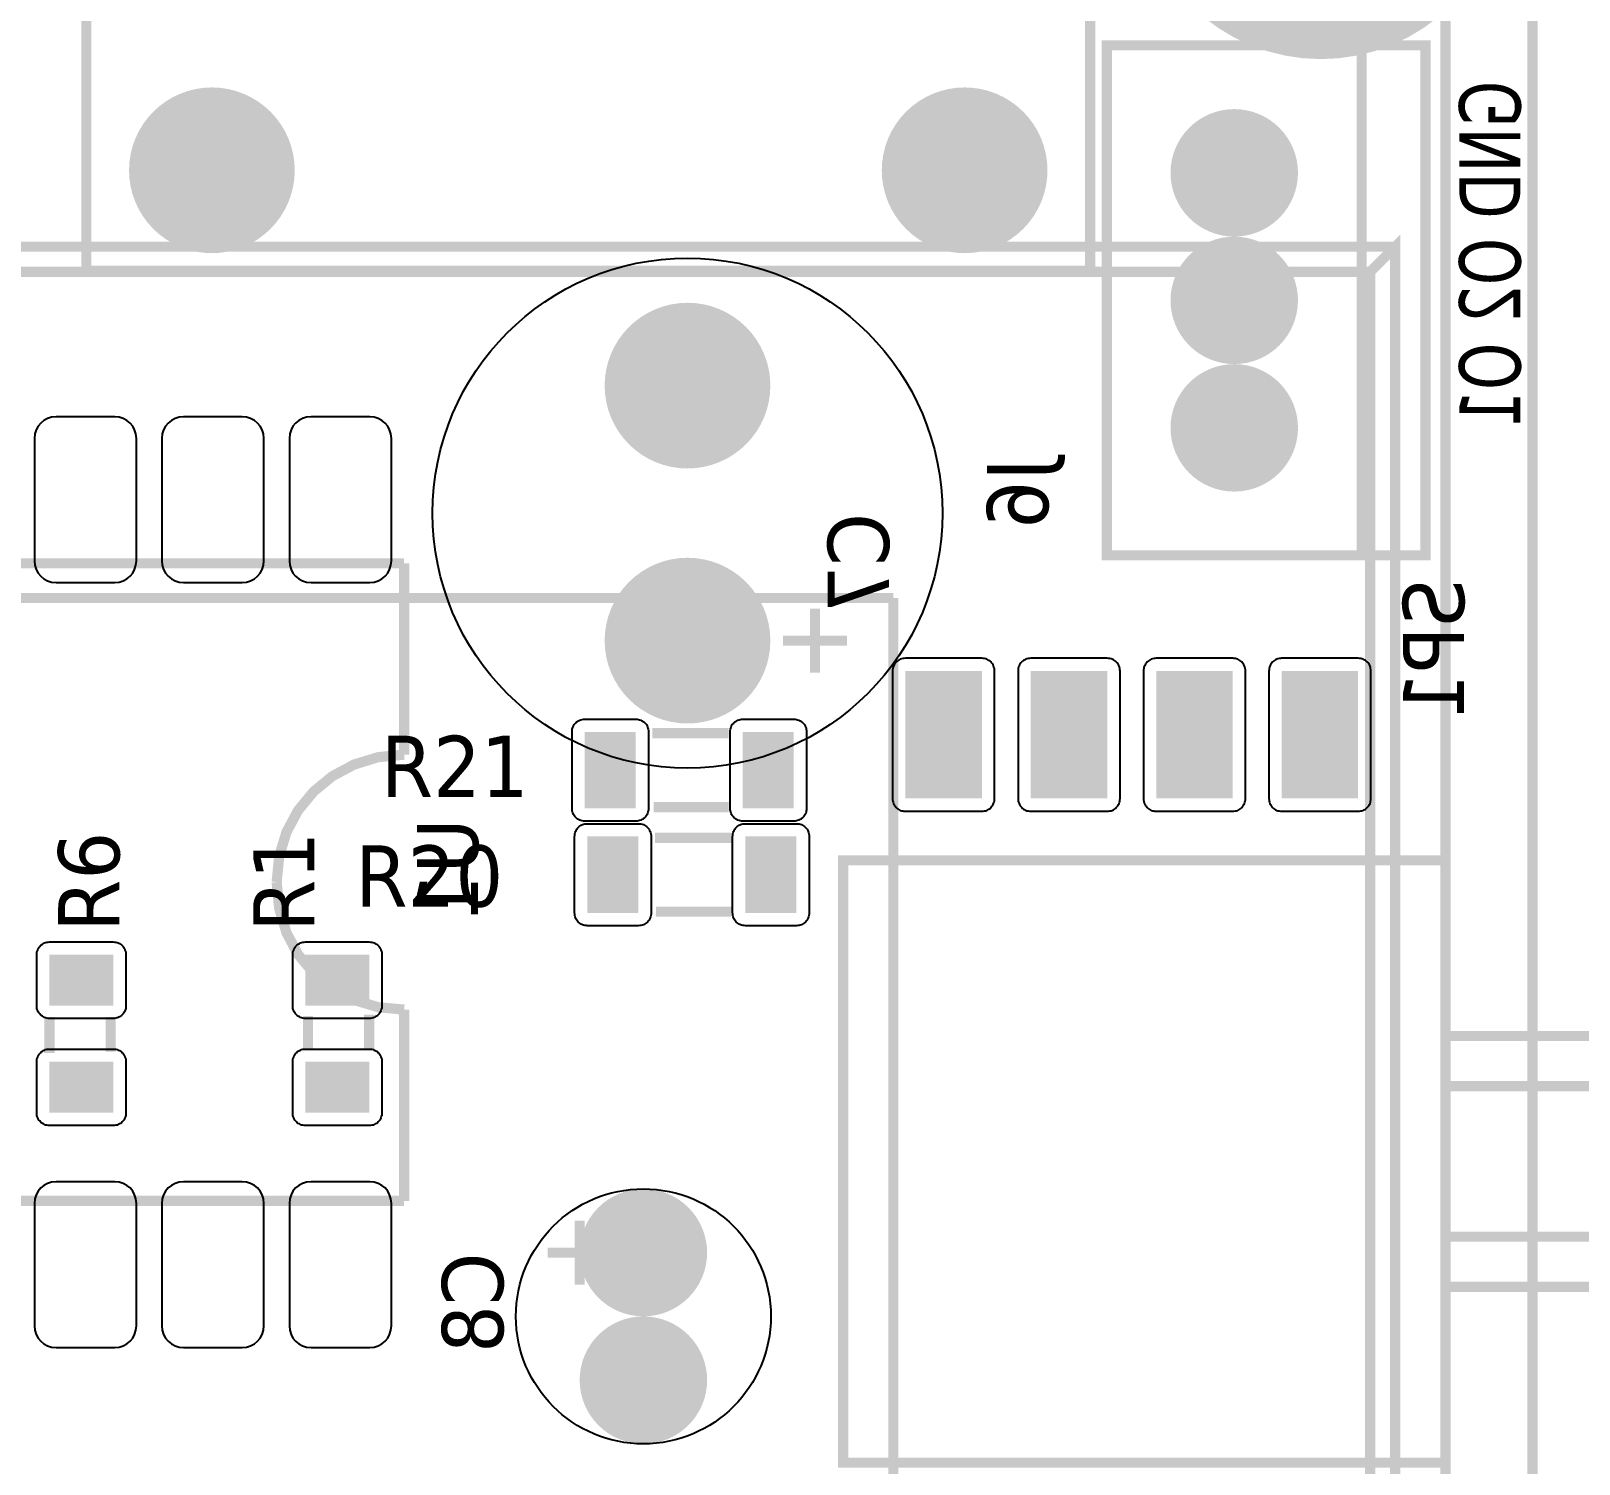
# Model space of a CAD drawing. Header units: millimetres. Extents: x 123.5 to 144.3, y 105.4 to 121.6.
# Drawn here: x 135.094 to 137.28, y 111.594 to 113.617 of the extents above; entities that cross this region are included whole.
import ezdxf

# ---------------------------------------------------------------- set-up
doc = ezdxf.new("R2010")
doc.units = ezdxf.units.MM
doc.layers.add('DESC', color=250, linetype='Continuous')
doc.styles.get("Standard").update_dxf_attribs({"font": 'tahoma.ttf'})

# ---------------------------------------------------------------- blocks, each defined once
blk = doc.blocks.new('RPAD')
blk.add_trace([(-0.5, -0.5), (-0.5, 0.5), (0.5, -0.5), (0.5, 0.5)])
blk = doc.blocks.new('EPAD')
at = {"const_width": 0.5}
blk.add_lwpolyline([(-0.25, 0, 1), (0.25, 0, 1)], format="xyb", close=True, dxfattribs=at)
blk = doc.blocks.new('CFLH-V Card')
at = {"const_width": 0.008}
for points in [[(125.6193, 110.8911), (131.2538, 110.8911), (131.2538, 114.343), (125.6193, 114.343), (125.6193, 110.8911)], [(125.6193, 110.8911), (131.2538, 110.8911), (131.2538, 114.343), (125.6193, 114.343), (125.6193, 110.8911)], [(125.6193, 110.8911), (131.2538, 110.8911), (131.2538, 114.343), (125.6193, 114.343), (125.6193, 110.8911)], [(130.1193, 112.9186), (130.9067, 112.9186), (130.9067, 114.2572), (130.1193, 114.2572), (130.1193, 112.9186)], [(130.1193, 112.9186), (130.9067, 112.9186), (130.9067, 114.2572), (130.1193, 114.2572), (130.1193, 112.9186)], [(130.1193, 112.9186), (130.9067, 112.9186), (130.9067, 114.2572), (130.1193, 114.2572), (130.1193, 112.9186)], [(127.3272, 110.969), (127.3272, 113.3312), (131.1855, 113.3312), (131.1855, 110.969)], [(127.3272, 110.969), (127.3272, 113.3312), (131.1855, 113.3312), (131.1855, 110.969)], [(127.3272, 110.969), (127.3272, 113.3312), (131.1855, 113.3312), (131.1855, 110.969)], [(130.9198, 112.6954), (131.1698, 112.6954), (131.1698, 113.0954), (130.9198, 113.0954), (130.9198, 112.6954)], [(130.9198, 112.6954), (131.1698, 112.6954), (131.1698, 113.0954), (130.9198, 113.0954), (130.9198, 112.6954)], [(130.9198, 112.6954), (131.1698, 112.6954), (131.1698, 113.0954), (130.9198, 113.0954), (130.9198, 112.6954)], [(131.1198, 112.6954), (131.1198, 113.0954)], [(131.1198, 112.6954), (131.1198, 113.0954)], [(131.1198, 112.6954), (131.1198, 113.0954)], [(127.3863, 112.9178), (127.3666, 112.9375), (131.1461, 112.9375)], [(127.3863, 112.9178), (127.3666, 112.9375), (131.1461, 112.9375)], [(127.3863, 112.9178), (127.3666, 112.9375), (131.1461, 112.9375)], [(131.1264, 112.9178), (131.1461, 112.9375), (131.1461, 111.3627)], [(131.1264, 112.9178), (131.1461, 112.9375), (131.1461, 111.3627)], [(131.1264, 112.9178), (131.1461, 112.9375), (131.1461, 111.3627)], [(127.3863, 111.3824), (127.3863, 112.9178), (131.1264, 112.9178)], [(127.3863, 111.3824), (127.3863, 112.9178), (131.1264, 112.9178)], [(127.3863, 111.3824), (127.3863, 112.9178), (131.1264, 112.9178)], [(131.1264, 112.9178), (131.1264, 111.3824)], [(131.1264, 112.9178), (131.1264, 111.3824)], [(131.1264, 112.9178), (131.1264, 111.3824)], [(130.3686, 112.6891), (128.3686, 112.6891)], [(130.3686, 112.6891), (128.3686, 112.6891)], [(130.3686, 112.6891), (128.3686, 112.6891)], [(130.3686, 112.5391), (130.3686, 112.6891)], [(130.3686, 112.5391), (130.3686, 112.6891)], [(130.3686, 112.5391), (130.3686, 112.6891)], [(127.7603, 112.6619), (130.7524, 112.6619)], [(127.7603, 112.6619), (130.7524, 112.6619)], [(127.7603, 112.6619), (130.7524, 112.6619)], [(130.7524, 112.6619), (130.7524, 111.6383)], [(130.7524, 112.6619), (130.7524, 111.6383)], [(130.7524, 112.6619), (130.7524, 111.6383)], [(130.6909, 112.6035), (130.6909, 112.6535)], [(130.6909, 112.6035), (130.6909, 112.6535)], [(130.6909, 112.6035), (130.6909, 112.6535)], [(130.7159, 112.6285), (130.6659, 112.6285)], [(130.7159, 112.6285), (130.6659, 112.6285)], [(130.7159, 112.6285), (130.6659, 112.6285)], [(130.5633, 112.5559), (130.6233, 112.5559)], [(130.5633, 112.5559), (130.6233, 112.5559)], [(130.5633, 112.5559), (130.6233, 112.5559)], [(130.2686, 112.4391), (130.2706, 112.4595), (130.2763, 112.4783), (130.2854, 112.4953), (130.2976, 112.5101), (130.3123, 112.5222), (130.3293, 112.5313), (130.3482, 112.5371), (130.3686, 112.5391)], [(130.2686, 112.4391), (130.2706, 112.4595), (130.2763, 112.4783), (130.2854, 112.4953), (130.2976, 112.5101), (130.3123, 112.5222), (130.3293, 112.5313), (130.3482, 112.5371), (130.3686, 112.5391)], [(130.2686, 112.4391), (130.2706, 112.4595), (130.2763, 112.4783), (130.2854, 112.4953), (130.2976, 112.5101), (130.3123, 112.5222), (130.3293, 112.5313), (130.3482, 112.5371), (130.3686, 112.5391)], [(130.5643, 112.4979), (130.6233, 112.4979)], [(130.5643, 112.4979), (130.6233, 112.4979)], [(130.5643, 112.4979), (130.6233, 112.4979)], [(130.5653, 112.4739), (130.6253, 112.4739)], [(130.5653, 112.4739), (130.6253, 112.4739)], [(130.5653, 112.4739), (130.6253, 112.4739)], [(130.713, 111.9838), (131.1855, 111.9838), (131.1855, 112.4562), (130.713, 112.4562), (130.713, 111.9838)], [(130.713, 111.9838), (131.1855, 111.9838), (131.1855, 112.4562), (130.713, 112.4562), (130.713, 111.9838)], [(130.713, 111.9838), (131.1855, 111.9838), (131.1855, 112.4562), (130.713, 112.4562), (130.713, 111.9838)], [(130.2686, 112.4391), (130.2706, 112.4184), (130.2763, 112.3994), (130.2854, 112.3824), (130.2976, 112.3677), (130.3123, 112.3557), (130.3293, 112.3467), (130.3482, 112.341), (130.3686, 112.3391)], [(130.2686, 112.4391), (130.2706, 112.4184), (130.2763, 112.3994), (130.2854, 112.3824), (130.2976, 112.3677), (130.3123, 112.3557), (130.3293, 112.3467), (130.3482, 112.341), (130.3686, 112.3391)], [(130.2686, 112.4391), (130.2706, 112.4184), (130.2763, 112.3994), (130.2854, 112.3824), (130.2976, 112.3677), (130.3123, 112.3557), (130.3293, 112.3467), (130.3482, 112.341), (130.3686, 112.3391)], [(130.5663, 112.4159), (130.6253, 112.4159)], [(130.5663, 112.4159), (130.6253, 112.4159)], [(130.5663, 112.4159), (130.6253, 112.4159)], [(130.0904, 112.3332), (130.0904, 112.3052)], [(130.0904, 112.3332), (130.0904, 112.3052)], [(130.0904, 112.3332), (130.0904, 112.3052)], [(130.1384, 112.3332), (130.1384, 112.3062)], [(130.1384, 112.3332), (130.1384, 112.3062)], [(130.1384, 112.3332), (130.1384, 112.3062)], [(130.2932, 112.3072), (130.2932, 112.3342)], [(130.2932, 112.3072), (130.2932, 112.3342)], [(130.2932, 112.3072), (130.2932, 112.3342)], [(130.3412, 112.3072), (130.3412, 112.3352)], [(130.3412, 112.3072), (130.3412, 112.3352)], [(130.3412, 112.3072), (130.3412, 112.3352)], [(130.3686, 112.1891), (130.3686, 112.3391)], [(130.3686, 112.1891), (130.3686, 112.3391)], [(130.3686, 112.1891), (130.3686, 112.3391)], [(131.1855, 112.2791), (131.3429, 112.2791), (131.3429, 112.3184), (131.1855, 112.3184), (131.1855, 112.2791)], [(131.1855, 112.2791), (131.3429, 112.2791), (131.3429, 112.3184), (131.1855, 112.3184), (131.1855, 112.2791)], [(131.1855, 112.2791), (131.3429, 112.2791), (131.3429, 112.3184), (131.1855, 112.3184), (131.1855, 112.2791)], [(130.3686, 112.1891), (128.3686, 112.1891)], [(130.3686, 112.1891), (128.3686, 112.1891)], [(130.3686, 112.1891), (128.3686, 112.1891)], [(130.5063, 112.1735), (130.5063, 112.1235)], [(130.5063, 112.1735), (130.5063, 112.1235)], [(130.5063, 112.1735), (130.5063, 112.1235)], [(131.1855, 112.1216), (131.3429, 112.1216), (131.3429, 112.161), (131.1855, 112.161), (131.1855, 112.1216)], [(131.1855, 112.1216), (131.3429, 112.1216), (131.3429, 112.161), (131.1855, 112.161), (131.1855, 112.1216)], [(131.1855, 112.1216), (131.3429, 112.1216), (131.3429, 112.161), (131.1855, 112.161), (131.1855, 112.1216)], [(130.4813, 112.1485), (130.5313, 112.1485)], [(130.4813, 112.1485), (130.5313, 112.1485)], [(130.4813, 112.1485), (130.5313, 112.1485)]]:
    blk.add_lwpolyline(points, dxfattribs=at)
for points in [[(130.0956, 112.6741), (130.1416, 112.6741), (130.145, 112.6744), (130.1482, 112.6754), (130.1511, 112.6769), (130.1536, 112.679), (130.1557, 112.6815), (130.1572, 112.6844), (130.1582, 112.6876), (130.1586, 112.6911), (130.1586, 112.7871), (130.1582, 112.7906), (130.1572, 112.7938), (130.1557, 112.7967), (130.1536, 112.7992), (130.1511, 112.8012), (130.1482, 112.8028), (130.145, 112.8037), (130.1416, 112.8041), (130.0956, 112.8041), (130.0921, 112.8037), (130.0889, 112.8028), (130.086, 112.8012), (130.0835, 112.7992), (130.0814, 112.7967), (130.0799, 112.7938), (130.0789, 112.7906), (130.0786, 112.7871), (130.0786, 112.6911), (130.0789, 112.6876), (130.0799, 112.6844), (130.0814, 112.6815), (130.0835, 112.679), (130.086, 112.6769), (130.0889, 112.6754), (130.0921, 112.6744), (130.0956, 112.6741)], [(130.1956, 112.6741), (130.2416, 112.6741), (130.245, 112.6744), (130.2482, 112.6754), (130.2511, 112.6769), (130.2536, 112.679), (130.2557, 112.6815), (130.2572, 112.6844), (130.2582, 112.6876), (130.2586, 112.6911), (130.2586, 112.7871), (130.2582, 112.7906), (130.2572, 112.7938), (130.2557, 112.7967), (130.2536, 112.7992), (130.2511, 112.8012), (130.2482, 112.8028), (130.245, 112.8037), (130.2416, 112.8041), (130.1956, 112.8041), (130.1921, 112.8037), (130.1889, 112.8028), (130.186, 112.8012), (130.1835, 112.7992), (130.1814, 112.7967), (130.1799, 112.7938), (130.1789, 112.7906), (130.1786, 112.7871), (130.1786, 112.6911), (130.1789, 112.6876), (130.1799, 112.6844), (130.1814, 112.6815), (130.1835, 112.679), (130.186, 112.6769), (130.1889, 112.6754), (130.1921, 112.6744), (130.1956, 112.6741)], [(130.2956, 112.6741), (130.3416, 112.6741), (130.345, 112.6744), (130.3482, 112.6754), (130.3511, 112.6769), (130.3536, 112.679), (130.3557, 112.6815), (130.3572, 112.6844), (130.3582, 112.6876), (130.3586, 112.6911), (130.3586, 112.7871), (130.3582, 112.7906), (130.3572, 112.7938), (130.3557, 112.7967), (130.3536, 112.7992), (130.3511, 112.8012), (130.3482, 112.8028), (130.345, 112.8037), (130.3416, 112.8041), (130.2956, 112.8041), (130.2921, 112.8037), (130.2889, 112.8028), (130.286, 112.8012), (130.2835, 112.7992), (130.2814, 112.7967), (130.2799, 112.7938), (130.2789, 112.7906), (130.2786, 112.7871), (130.2786, 112.6911), (130.2789, 112.6876), (130.2799, 112.6844), (130.2814, 112.6815), (130.2835, 112.679), (130.286, 112.6769), (130.2889, 112.6754), (130.2921, 112.6744), (130.2956, 112.6741)], [(130.8218, 112.6147), (130.7618, 112.6147), (130.7607, 112.6146), (130.7597, 112.6145), (130.7587, 112.6142), (130.7578, 112.6139), (130.7569, 112.6135), (130.7561, 112.613), (130.7554, 112.6124), (130.7546, 112.6118), (130.754, 112.6111), (130.7534, 112.6103), (130.7529, 112.6095), (130.7525, 112.6086), (130.7522, 112.6077), (130.752, 112.6067), (130.7518, 112.6057), (130.7518, 112.6047), (130.7518, 112.5047), (130.7518, 112.5036), (130.752, 112.5026), (130.7522, 112.5017), (130.7525, 112.5007), (130.7529, 112.4999), (130.7534, 112.499), (130.754, 112.4983), (130.7546, 112.4976), (130.7554, 112.4969), (130.7561, 112.4963), (130.7569, 112.4959), (130.7578, 112.4954), (130.7587, 112.4951), (130.7597, 112.4949), (130.7607, 112.4947), (130.7618, 112.4947), (130.8218, 112.4947), (130.8228, 112.4947), (130.8238, 112.4949), (130.8248, 112.4951), (130.8257, 112.4954), (130.8266, 112.4959), (130.8274, 112.4963), (130.8282, 112.4969), (130.8289, 112.4976), (130.8295, 112.4983), (130.8301, 112.499), (130.8306, 112.4999), (130.831, 112.5007), (130.8313, 112.5017), (130.8316, 112.5026), (130.8317, 112.5036), (130.8318, 112.5047), (130.8318, 112.6047), (130.8317, 112.6057), (130.8316, 112.6067), (130.8313, 112.6077), (130.831, 112.6086), (130.8306, 112.6095), (130.8301, 112.6103), (130.8295, 112.6111), (130.8289, 112.6118), (130.8282, 112.6124), (130.8274, 112.613), (130.8266, 112.6135), (130.8257, 112.6139), (130.8248, 112.6142), (130.8238, 112.6145), (130.8228, 112.6146), (130.8218, 112.6147)], [(130.9202, 112.6147), (130.8602, 112.6147), (130.8591, 112.6146), (130.8581, 112.6145), (130.8572, 112.6142), (130.8562, 112.6139), (130.8554, 112.6135), (130.8545, 112.613), (130.8538, 112.6124), (130.8531, 112.6118), (130.8524, 112.6111), (130.8519, 112.6103), (130.8514, 112.6095), (130.851, 112.6086), (130.8506, 112.6077), (130.8504, 112.6067), (130.8502, 112.6057), (130.8502, 112.6047), (130.8502, 112.5047), (130.8502, 112.5036), (130.8504, 112.5026), (130.8506, 112.5017), (130.851, 112.5007), (130.8514, 112.4999), (130.8519, 112.499), (130.8524, 112.4983), (130.8531, 112.4976), (130.8538, 112.4969), (130.8545, 112.4963), (130.8554, 112.4959), (130.8562, 112.4954), (130.8572, 112.4951), (130.8581, 112.4949), (130.8591, 112.4947), (130.8602, 112.4947), (130.9202, 112.4947), (130.9212, 112.4947), (130.9222, 112.4949), (130.9232, 112.4951), (130.9241, 112.4954), (130.925, 112.4959), (130.9258, 112.4963), (130.9266, 112.4969), (130.9273, 112.4976), (130.9279, 112.4983), (130.9285, 112.499), (130.929, 112.4999), (130.9294, 112.5007), (130.9297, 112.5017), (130.93, 112.5026), (130.9301, 112.5036), (130.9302, 112.5047), (130.9302, 112.6047), (130.9301, 112.6057), (130.93, 112.6067), (130.9297, 112.6077), (130.9294, 112.6086), (130.929, 112.6095), (130.9285, 112.6103), (130.9279, 112.6111), (130.9273, 112.6118), (130.9266, 112.6124), (130.9258, 112.613), (130.925, 112.6135), (130.9241, 112.6139), (130.9232, 112.6142), (130.9222, 112.6145), (130.9212, 112.6146), (130.9202, 112.6147)], [(131.0186, 112.6147), (130.9586, 112.6147), (130.9576, 112.6146), (130.9566, 112.6145), (130.9556, 112.6142), (130.9547, 112.6139), (130.9538, 112.6135), (130.953, 112.613), (130.9522, 112.6124), (130.9515, 112.6118), (130.9509, 112.6111), (130.9503, 112.6103), (130.9498, 112.6095), (130.9494, 112.6086), (130.949, 112.6077), (130.9488, 112.6067), (130.9487, 112.6057), (130.9486, 112.6047), (130.9486, 112.5047), (130.9487, 112.5036), (130.9488, 112.5026), (130.949, 112.5017), (130.9494, 112.5007), (130.9498, 112.4999), (130.9503, 112.499), (130.9509, 112.4983), (130.9515, 112.4976), (130.9522, 112.4969), (130.953, 112.4963), (130.9538, 112.4959), (130.9547, 112.4954), (130.9556, 112.4951), (130.9566, 112.4949), (130.9576, 112.4947), (130.9586, 112.4947), (131.0186, 112.4947), (131.0196, 112.4947), (131.0207, 112.4949), (131.0216, 112.4951), (131.0225, 112.4954), (131.0234, 112.4959), (131.0242, 112.4963), (131.025, 112.4969), (131.0257, 112.4976), (131.0264, 112.4983), (131.0269, 112.499), (131.0274, 112.4999), (131.0278, 112.5007), (131.0282, 112.5017), (131.0284, 112.5026), (131.0286, 112.5036), (131.0286, 112.5047), (131.0286, 112.6047), (131.0286, 112.6057), (131.0284, 112.6067), (131.0282, 112.6077), (131.0278, 112.6086), (131.0274, 112.6095), (131.0269, 112.6103), (131.0264, 112.6111), (131.0257, 112.6118), (131.025, 112.6124), (131.0242, 112.613), (131.0234, 112.6135), (131.0225, 112.6139), (131.0216, 112.6142), (131.0207, 112.6145), (131.0196, 112.6146), (131.0186, 112.6147)], [(131.117, 112.6147), (131.057, 112.6147), (131.056, 112.6146), (131.055, 112.6145), (131.054, 112.6142), (131.0531, 112.6139), (131.0522, 112.6135), (131.0514, 112.613), (131.0506, 112.6124), (131.0499, 112.6118), (131.0493, 112.6111), (131.0487, 112.6103), (131.0482, 112.6095), (131.0478, 112.6086), (131.0475, 112.6077), (131.0472, 112.6067), (131.0471, 112.6057), (131.047, 112.6047), (131.047, 112.5047), (131.0471, 112.5036), (131.0472, 112.5026), (131.0475, 112.5017), (131.0478, 112.5007), (131.0482, 112.4999), (131.0487, 112.499), (131.0493, 112.4983), (131.0499, 112.4976), (131.0506, 112.4969), (131.0514, 112.4963), (131.0522, 112.4959), (131.0531, 112.4954), (131.054, 112.4951), (131.055, 112.4949), (131.056, 112.4947), (131.057, 112.4947), (131.117, 112.4947), (131.1181, 112.4947), (131.1191, 112.4949), (131.12, 112.4951), (131.121, 112.4954), (131.1218, 112.4959), (131.1227, 112.4963), (131.1234, 112.4969), (131.1241, 112.4976), (131.1248, 112.4983), (131.1254, 112.499), (131.1258, 112.4999), (131.1263, 112.5007), (131.1266, 112.5017), (131.1268, 112.5026), (131.127, 112.5036), (131.127, 112.5047), (131.127, 112.6047), (131.127, 112.6057), (131.1268, 112.6067), (131.1266, 112.6077), (131.1263, 112.6086), (131.1258, 112.6095), (131.1254, 112.6103), (131.1248, 112.6111), (131.1241, 112.6118), (131.1234, 112.6124), (131.1227, 112.613), (131.1218, 112.6135), (131.121, 112.6139), (131.12, 112.6142), (131.1191, 112.6145), (131.1181, 112.6146), (131.117, 112.6147)], [(130.5103, 112.5669), (130.5503, 112.5669), (130.5514, 112.5669), (130.5524, 112.5667), (130.5533, 112.5665), (130.5543, 112.5662), (130.5552, 112.5657), (130.556, 112.5652), (130.5567, 112.5647), (130.5574, 112.564), (130.5581, 112.5633), (130.5587, 112.5626), (130.5592, 112.5617), (130.5596, 112.5609), (130.5599, 112.5599), (130.5601, 112.559), (130.5603, 112.558), (130.5603, 112.5569), (130.5603, 112.4969), (130.5603, 112.4959), (130.5601, 112.4949), (130.5599, 112.4939), (130.5596, 112.493), (130.5592, 112.4921), (130.5587, 112.4913), (130.5581, 112.4905), (130.5574, 112.4898), (130.5567, 112.4892), (130.556, 112.4886), (130.5552, 112.4881), (130.5543, 112.4877), (130.5533, 112.4874), (130.5524, 112.4871), (130.5514, 112.487), (130.5503, 112.4869), (130.5103, 112.4869), (130.5093, 112.487), (130.5083, 112.4871), (130.5073, 112.4874), (130.5064, 112.4877), (130.5055, 112.4881), (130.5047, 112.4886), (130.5039, 112.4892), (130.5032, 112.4898), (130.5026, 112.4905), (130.502, 112.4913), (130.5015, 112.4921), (130.5011, 112.493), (130.5008, 112.4939), (130.5005, 112.4949), (130.5004, 112.4959), (130.5003, 112.4969), (130.5003, 112.5569), (130.5004, 112.558), (130.5005, 112.559), (130.5008, 112.5599), (130.5011, 112.5609), (130.5015, 112.5617), (130.502, 112.5626), (130.5026, 112.5633), (130.5032, 112.564), (130.5039, 112.5647), (130.5047, 112.5652), (130.5055, 112.5657), (130.5064, 112.5662), (130.5073, 112.5665), (130.5083, 112.5667), (130.5093, 112.5669), (130.5103, 112.5669)], [(130.6343, 112.5669), (130.6743, 112.5669), (130.6754, 112.5669), (130.6764, 112.5667), (130.6773, 112.5665), (130.6783, 112.5662), (130.6792, 112.5657), (130.68, 112.5652), (130.6807, 112.5647), (130.6814, 112.564), (130.6821, 112.5633), (130.6827, 112.5626), (130.6832, 112.5617), (130.6836, 112.5609), (130.6839, 112.5599), (130.6841, 112.559), (130.6843, 112.558), (130.6843, 112.5569), (130.6843, 112.4969), (130.6843, 112.4959), (130.6841, 112.4949), (130.6839, 112.4939), (130.6836, 112.493), (130.6832, 112.4921), (130.6827, 112.4913), (130.6821, 112.4905), (130.6814, 112.4898), (130.6807, 112.4892), (130.68, 112.4886), (130.6792, 112.4881), (130.6783, 112.4877), (130.6773, 112.4874), (130.6764, 112.4871), (130.6754, 112.487), (130.6743, 112.4869), (130.6343, 112.4869), (130.6333, 112.487), (130.6323, 112.4871), (130.6313, 112.4874), (130.6304, 112.4877), (130.6295, 112.4881), (130.6287, 112.4886), (130.6279, 112.4892), (130.6272, 112.4898), (130.6266, 112.4905), (130.626, 112.4913), (130.6255, 112.4921), (130.6251, 112.493), (130.6248, 112.4939), (130.6245, 112.4949), (130.6244, 112.4959), (130.6243, 112.4969), (130.6243, 112.5569), (130.6244, 112.558), (130.6245, 112.559), (130.6248, 112.5599), (130.6251, 112.5609), (130.6255, 112.5617), (130.626, 112.5626), (130.6266, 112.5633), (130.6272, 112.564), (130.6279, 112.5647), (130.6287, 112.5652), (130.6295, 112.5657), (130.6304, 112.5662), (130.6313, 112.5665), (130.6323, 112.5667), (130.6333, 112.5669), (130.6343, 112.5669)], [(130.5123, 112.4849), (130.5523, 112.4849), (130.5534, 112.4849), (130.5544, 112.4847), (130.5553, 112.4845), (130.5563, 112.4842), (130.5572, 112.4837), (130.558, 112.4832), (130.5587, 112.4827), (130.5594, 112.482), (130.5601, 112.4813), (130.5607, 112.4806), (130.5612, 112.4797), (130.5616, 112.4789), (130.5619, 112.4779), (130.5621, 112.477), (130.5623, 112.476), (130.5623, 112.4749), (130.5623, 112.4149), (130.5623, 112.4139), (130.5621, 112.4129), (130.5619, 112.4119), (130.5616, 112.411), (130.5612, 112.4101), (130.5607, 112.4093), (130.5601, 112.4085), (130.5594, 112.4078), (130.5587, 112.4072), (130.558, 112.4066), (130.5572, 112.4061), (130.5563, 112.4057), (130.5553, 112.4054), (130.5544, 112.4051), (130.5534, 112.405), (130.5523, 112.4049), (130.5123, 112.4049), (130.5113, 112.405), (130.5103, 112.4051), (130.5093, 112.4054), (130.5084, 112.4057), (130.5075, 112.4061), (130.5067, 112.4066), (130.5059, 112.4072), (130.5052, 112.4078), (130.5046, 112.4085), (130.504, 112.4093), (130.5035, 112.4101), (130.5031, 112.411), (130.5028, 112.4119), (130.5025, 112.4129), (130.5024, 112.4139), (130.5023, 112.4149), (130.5023, 112.4749), (130.5024, 112.476), (130.5025, 112.477), (130.5028, 112.4779), (130.5031, 112.4789), (130.5035, 112.4797), (130.504, 112.4806), (130.5046, 112.4813), (130.5052, 112.482), (130.5059, 112.4827), (130.5067, 112.4832), (130.5075, 112.4837), (130.5084, 112.4842), (130.5093, 112.4845), (130.5103, 112.4847), (130.5113, 112.4849), (130.5123, 112.4849)], [(130.6363, 112.4849), (130.6763, 112.4849), (130.6774, 112.4849), (130.6784, 112.4847), (130.6793, 112.4845), (130.6803, 112.4842), (130.6812, 112.4837), (130.682, 112.4832), (130.6827, 112.4827), (130.6834, 112.482), (130.6841, 112.4813), (130.6847, 112.4806), (130.6852, 112.4797), (130.6856, 112.4789), (130.6859, 112.4779), (130.6861, 112.477), (130.6863, 112.476), (130.6863, 112.4749), (130.6863, 112.4149), (130.6863, 112.4139), (130.6861, 112.4129), (130.6859, 112.4119), (130.6856, 112.411), (130.6852, 112.4101), (130.6847, 112.4093), (130.6841, 112.4085), (130.6834, 112.4078), (130.6827, 112.4072), (130.682, 112.4066), (130.6812, 112.4061), (130.6803, 112.4057), (130.6793, 112.4054), (130.6784, 112.4051), (130.6774, 112.405), (130.6763, 112.4049), (130.6363, 112.4049), (130.6353, 112.405), (130.6343, 112.4051), (130.6333, 112.4054), (130.6324, 112.4057), (130.6315, 112.4061), (130.6307, 112.4066), (130.6299, 112.4072), (130.6292, 112.4078), (130.6286, 112.4085), (130.628, 112.4093), (130.6275, 112.4101), (130.6271, 112.411), (130.6268, 112.4119), (130.6265, 112.4129), (130.6264, 112.4139), (130.6263, 112.4149), (130.6263, 112.4749), (130.6264, 112.476), (130.6265, 112.477), (130.6268, 112.4779), (130.6271, 112.4789), (130.6275, 112.4797), (130.628, 112.4806), (130.6286, 112.4813), (130.6292, 112.482), (130.6299, 112.4827), (130.6307, 112.4832), (130.6315, 112.4837), (130.6324, 112.4842), (130.6333, 112.4845), (130.6343, 112.4847), (130.6353, 112.4849), (130.6363, 112.4849)], [(130.1504, 112.3822), (130.1504, 112.3422), (130.1504, 112.3411), (130.1502, 112.3401), (130.15, 112.3392), (130.1496, 112.3382), (130.1492, 112.3374), (130.1487, 112.3365), (130.1482, 112.3358), (130.1475, 112.3351), (130.1468, 112.3344), (130.146, 112.3339), (130.1452, 112.3334), (130.1443, 112.333), (130.1434, 112.3326), (130.1424, 112.3324), (130.1414, 112.3322), (130.1404, 112.3322), (130.0904, 112.3322), (130.0894, 112.3322), (130.0884, 112.3324), (130.0874, 112.3326), (130.0865, 112.333), (130.0856, 112.3334), (130.0848, 112.3339), (130.084, 112.3344), (130.0833, 112.3351), (130.0827, 112.3358), (130.0821, 112.3365), (130.0816, 112.3374), (130.0812, 112.3382), (130.0808, 112.3392), (130.0806, 112.3401), (130.0805, 112.3411), (130.0804, 112.3422), (130.0804, 112.3822), (130.0805, 112.3832), (130.0806, 112.3842), (130.0808, 112.3852), (130.0812, 112.3861), (130.0816, 112.387), (130.0821, 112.3878), (130.0827, 112.3886), (130.0833, 112.3893), (130.084, 112.3899), (130.0848, 112.3905), (130.0856, 112.391), (130.0865, 112.3914), (130.0874, 112.3917), (130.0884, 112.392), (130.0894, 112.3921), (130.0904, 112.3922), (130.1404, 112.3922), (130.1414, 112.3921), (130.1424, 112.392), (130.1434, 112.3917), (130.1443, 112.3914), (130.1452, 112.391), (130.146, 112.3905), (130.1468, 112.3899), (130.1475, 112.3893), (130.1482, 112.3886), (130.1487, 112.3878), (130.1492, 112.387), (130.1496, 112.3861), (130.15, 112.3852), (130.1502, 112.3842), (130.1504, 112.3832), (130.1504, 112.3822)], [(130.2812, 112.3422), (130.2812, 112.3822), (130.2812, 112.3832), (130.2814, 112.3842), (130.2816, 112.3852), (130.282, 112.3861), (130.2824, 112.387), (130.2829, 112.3878), (130.2834, 112.3886), (130.2841, 112.3893), (130.2848, 112.3899), (130.2856, 112.3905), (130.2864, 112.391), (130.2873, 112.3914), (130.2882, 112.3917), (130.2891, 112.392), (130.2901, 112.3921), (130.2912, 112.3922), (130.3412, 112.3922), (130.3422, 112.3921), (130.3432, 112.392), (130.3442, 112.3917), (130.3451, 112.3914), (130.346, 112.391), (130.3468, 112.3905), (130.3476, 112.3899), (130.3483, 112.3893), (130.3489, 112.3886), (130.3495, 112.3878), (130.35, 112.387), (130.3504, 112.3861), (130.3507, 112.3852), (130.351, 112.3842), (130.3511, 112.3832), (130.3512, 112.3822), (130.3512, 112.3422), (130.3511, 112.3411), (130.351, 112.3401), (130.3507, 112.3392), (130.3504, 112.3382), (130.35, 112.3374), (130.3495, 112.3365), (130.3489, 112.3358), (130.3483, 112.3351), (130.3476, 112.3344), (130.3468, 112.3339), (130.346, 112.3334), (130.3451, 112.333), (130.3442, 112.3326), (130.3432, 112.3324), (130.3422, 112.3322), (130.3412, 112.3322), (130.2912, 112.3322), (130.2901, 112.3322), (130.2891, 112.3324), (130.2882, 112.3326), (130.2873, 112.333), (130.2864, 112.3334), (130.2856, 112.3339), (130.2848, 112.3344), (130.2841, 112.3351), (130.2834, 112.3358), (130.2829, 112.3365), (130.2824, 112.3374), (130.282, 112.3382), (130.2816, 112.3392), (130.2814, 112.3401), (130.2812, 112.3411), (130.2812, 112.3422)], [(130.1504, 112.2982), (130.1504, 112.2582), (130.1504, 112.2571), (130.1502, 112.2561), (130.15, 112.2552), (130.1496, 112.2542), (130.1492, 112.2534), (130.1487, 112.2525), (130.1482, 112.2518), (130.1475, 112.2511), (130.1468, 112.2504), (130.146, 112.2499), (130.1452, 112.2494), (130.1443, 112.249), (130.1434, 112.2486), (130.1424, 112.2484), (130.1414, 112.2482), (130.1404, 112.2482), (130.0904, 112.2482), (130.0894, 112.2482), (130.0884, 112.2484), (130.0874, 112.2486), (130.0865, 112.249), (130.0856, 112.2494), (130.0848, 112.2499), (130.084, 112.2504), (130.0833, 112.2511), (130.0827, 112.2518), (130.0821, 112.2525), (130.0816, 112.2534), (130.0812, 112.2542), (130.0808, 112.2552), (130.0806, 112.2561), (130.0805, 112.2571), (130.0804, 112.2582), (130.0804, 112.2982), (130.0805, 112.2992), (130.0806, 112.3002), (130.0808, 112.3012), (130.0812, 112.3021), (130.0816, 112.303), (130.0821, 112.3038), (130.0827, 112.3046), (130.0833, 112.3053), (130.084, 112.3059), (130.0848, 112.3065), (130.0856, 112.307), (130.0865, 112.3074), (130.0874, 112.3077), (130.0884, 112.308), (130.0894, 112.3081), (130.0904, 112.3082), (130.1404, 112.3082), (130.1414, 112.3081), (130.1424, 112.308), (130.1434, 112.3077), (130.1443, 112.3074), (130.1452, 112.307), (130.146, 112.3065), (130.1468, 112.3059), (130.1475, 112.3053), (130.1482, 112.3046), (130.1487, 112.3038), (130.1492, 112.303), (130.1496, 112.3021), (130.15, 112.3012), (130.1502, 112.3002), (130.1504, 112.2992), (130.1504, 112.2982)], [(130.2812, 112.2582), (130.2812, 112.2982), (130.2812, 112.2992), (130.2814, 112.3002), (130.2816, 112.3012), (130.282, 112.3021), (130.2824, 112.303), (130.2829, 112.3038), (130.2834, 112.3046), (130.2841, 112.3053), (130.2848, 112.3059), (130.2856, 112.3065), (130.2864, 112.307), (130.2873, 112.3074), (130.2882, 112.3077), (130.2891, 112.308), (130.2901, 112.3081), (130.2912, 112.3082), (130.3412, 112.3082), (130.3422, 112.3081), (130.3432, 112.308), (130.3442, 112.3077), (130.3451, 112.3074), (130.346, 112.307), (130.3468, 112.3065), (130.3476, 112.3059), (130.3483, 112.3053), (130.3489, 112.3046), (130.3495, 112.3038), (130.35, 112.303), (130.3504, 112.3021), (130.3507, 112.3012), (130.351, 112.3002), (130.3511, 112.2992), (130.3512, 112.2982), (130.3512, 112.2582), (130.3511, 112.2571), (130.351, 112.2561), (130.3507, 112.2552), (130.3504, 112.2542), (130.35, 112.2534), (130.3495, 112.2525), (130.3489, 112.2518), (130.3483, 112.2511), (130.3476, 112.2504), (130.3468, 112.2499), (130.346, 112.2494), (130.3451, 112.249), (130.3442, 112.2486), (130.3432, 112.2484), (130.3422, 112.2482), (130.3412, 112.2482), (130.2912, 112.2482), (130.2901, 112.2482), (130.2891, 112.2484), (130.2882, 112.2486), (130.2873, 112.249), (130.2864, 112.2494), (130.2856, 112.2499), (130.2848, 112.2504), (130.2841, 112.2511), (130.2834, 112.2518), (130.2829, 112.2525), (130.2824, 112.2534), (130.282, 112.2542), (130.2816, 112.2552), (130.2814, 112.2561), (130.2812, 112.2571), (130.2812, 112.2582)], [(130.1416, 112.2041), (130.0956, 112.2041), (130.0921, 112.2037), (130.0889, 112.2028), (130.086, 112.2012), (130.0835, 112.1992), (130.0814, 112.1967), (130.0799, 112.1938), (130.0789, 112.1906), (130.0786, 112.1871), (130.0786, 112.0911), (130.0789, 112.0876), (130.0799, 112.0844), (130.0814, 112.0815), (130.0835, 112.079), (130.086, 112.0769), (130.0889, 112.0754), (130.0921, 112.0744), (130.0956, 112.0741), (130.1416, 112.0741), (130.145, 112.0744), (130.1482, 112.0754), (130.1511, 112.0769), (130.1536, 112.079), (130.1557, 112.0815), (130.1572, 112.0844), (130.1582, 112.0876), (130.1586, 112.0911), (130.1586, 112.1871), (130.1582, 112.1906), (130.1572, 112.1938), (130.1557, 112.1967), (130.1536, 112.1992), (130.1511, 112.2012), (130.1482, 112.2028), (130.145, 112.2037), (130.1416, 112.2041)], [(130.2416, 112.2041), (130.1956, 112.2041), (130.1921, 112.2037), (130.1889, 112.2028), (130.186, 112.2012), (130.1835, 112.1992), (130.1814, 112.1967), (130.1799, 112.1938), (130.1789, 112.1906), (130.1786, 112.1871), (130.1786, 112.0911), (130.1789, 112.0876), (130.1799, 112.0844), (130.1814, 112.0815), (130.1835, 112.079), (130.186, 112.0769), (130.1889, 112.0754), (130.1921, 112.0744), (130.1956, 112.0741), (130.2416, 112.0741), (130.245, 112.0744), (130.2482, 112.0754), (130.2511, 112.0769), (130.2536, 112.079), (130.2557, 112.0815), (130.2572, 112.0844), (130.2582, 112.0876), (130.2586, 112.0911), (130.2586, 112.1871), (130.2582, 112.1906), (130.2572, 112.1938), (130.2557, 112.1967), (130.2536, 112.1992), (130.2511, 112.2012), (130.2482, 112.2028), (130.245, 112.2037), (130.2416, 112.2041)], [(130.3416, 112.2041), (130.2956, 112.2041), (130.2921, 112.2037), (130.2889, 112.2028), (130.286, 112.2012), (130.2835, 112.1992), (130.2814, 112.1967), (130.2799, 112.1938), (130.2789, 112.1906), (130.2786, 112.1871), (130.2786, 112.0911), (130.2789, 112.0876), (130.2799, 112.0844), (130.2814, 112.0815), (130.2835, 112.079), (130.286, 112.0769), (130.2889, 112.0754), (130.2921, 112.0744), (130.2956, 112.0741), (130.3416, 112.0741), (130.345, 112.0744), (130.3482, 112.0754), (130.3511, 112.0769), (130.3536, 112.079), (130.3557, 112.0815), (130.3572, 112.0844), (130.3582, 112.0876), (130.3586, 112.0911), (130.3586, 112.1871), (130.3582, 112.1906), (130.3572, 112.1938), (130.3557, 112.1967), (130.3536, 112.1992), (130.3511, 112.2012), (130.3482, 112.2028), (130.345, 112.2037), (130.3416, 112.2041)]]:
    blk.add_lwpolyline(points, close=True)
for centre, radius in [((130.5909, 112.7285), 0.2), ((130.5909, 112.7285), 0.2), ((130.5909, 112.7285), 0.2), ((130.5563, 112.0985), 0.1), ((130.5563, 112.0985), 0.1), ((130.5563, 112.0985), 0.1)]:
    blk.add_circle(centre, radius)
for name, p, xscale, yscale in [('EPAD', (131.0878, 113.2296), 0.29, 0.29), ('EPAD', (130.2178, 112.9974), 0.13, 0.13), ('EPAD', (130.8083, 112.9974), 0.13, 0.13), ('EPAD', (131.0198, 112.9954), 0.1, 0.1), ('EPAD', (131.0198, 112.8954), 0.1, 0.1), ('EPAD', (130.5909, 112.8285), 0.13, 0.13), ('EPAD', (131.0198, 112.7954), 0.1, 0.1), ('EPAD', (130.5909, 112.6285), 0.13, 0.13), ('RPAD', (130.7918, 112.5547), 0.06, 0.1), ('RPAD', (130.8902, 112.5547), 0.06, 0.1), ('RPAD', (130.9886, 112.5547), 0.06, 0.1), ('RPAD', (131.087, 112.5547), 0.06, 0.1), ('RPAD', (130.5303, 112.5269), 0.04, 0.06), ('RPAD', (130.6543, 112.5269), 0.04, 0.06), ('RPAD', (130.5323, 112.4449), 0.04, 0.06), ('RPAD', (130.6563, 112.4449), 0.04, 0.06), ('EPAD', (130.5563, 112.1485), 0.1, 0.1), ('EPAD', (130.5563, 112.0485), 0.1, 0.1)]:
    blk.add_blockref(name, p, dxfattribs=dict(xscale=xscale, yscale=yscale))
at = {"xscale": 0.04, "yscale": 0.05}
for p, rotation in [((130.1154, 112.3622), 270), ((130.3162, 112.3622), 90), ((130.1154, 112.2782), 270), ((130.3162, 112.2782), 90)]:
    blk.add_blockref('RPAD', p, dxfattribs=dict(at, rotation=rotation))
at = {"text_generation_flag": 2}
for s, width, p in [('GND O2 O1', 0.833333, (131.2443, 113.0676)), ('GND O2 O1', 0.833333, (131.2443, 113.0676)), ('GND O2 O1', 0.833333, (131.2443, 113.0676)), ('J6', 1.041667, (130.8738, 112.7714)), ('J6', 1.041667, (130.8738, 112.7714)), ('J6', 1.041667, (130.8738, 112.7714)), ('C7', 1.041667, (130.7489, 112.7285)), ('C7', 1.041667, (130.7489, 112.7285)), ('C7', 1.041667, (130.7489, 112.7285)), ('SP1', 1.041667, (131.2001, 112.6769)), ('SP1', 1.041667, (131.2001, 112.6769)), ('SP1', 1.041667, (131.2001, 112.6769)), ('U1', 1.041667, (130.4266, 112.4891)), ('U1', 1.041667, (130.4266, 112.4891)), ('U1', 1.041667, (130.4266, 112.4891)), ('C8', 1.041667, (130.4463, 112.1485)), ('C8', 1.041667, (130.4463, 112.1485)), ('C8', 1.041667, (130.4463, 112.1485))]:
    blk.add_text(s, height=0.048, rotation=90, dxfattribs=dict(at, width=width)).set_placement(p)
at = {"width": 1.041667}
for s, p in [('R21', (130.3503, 112.5059)), ('R21', (130.3503, 112.5059)), ('R21', (130.3503, 112.5059)), ('R20', (130.3303, 112.4199)), ('R20', (130.3303, 112.4199)), ('R20', (130.3303, 112.4199))]:
    blk.add_text(s, height=0.048, dxfattribs=at).set_placement(p)
for s, p in [('R6', (130.1452, 112.4001)), ('R6', (130.1452, 112.4001)), ('R6', (130.1452, 112.4001)), ('R1', (130.2982, 112.4001)), ('R1', (130.2982, 112.4001)), ('R1', (130.2982, 112.4001))]:
    blk.add_text(s, height=0.048, rotation=90, dxfattribs=at).set_placement(p)

msp = doc.modelspace()

# ---------------------------------------------------------------- block references
at = {"layer": 'DESC', "xscale": 1.8, "yscale": 1.8, "zscale": 1.8}
msp.add_blockref('CFLH-V Card', (-99.0421, -89.9748), dxfattribs=at)

doc.saveas('drawing.dxf')
